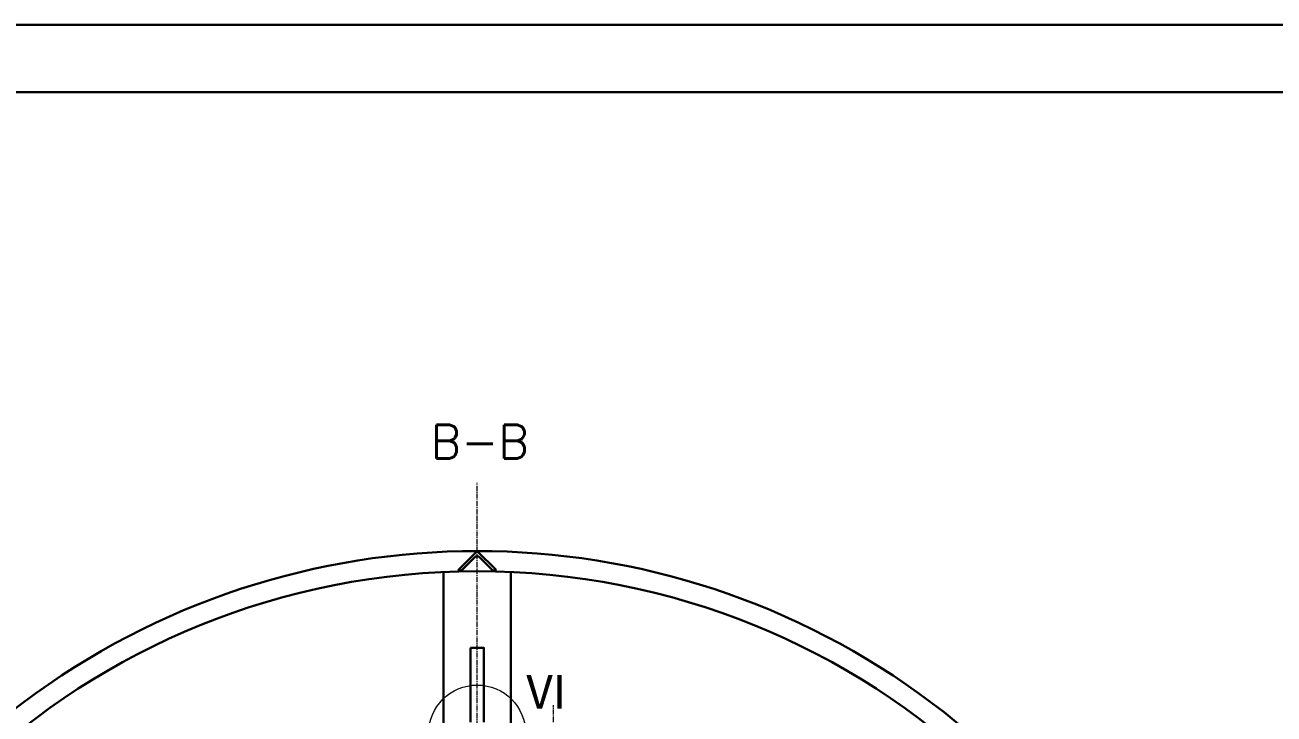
# Model space of a CAD drawing. Header units: millimetres. Extents: x 0 to 6120, y 0 to 841.
# Drawn here: x 2356.2 to 2541.8, y 492.2 to 594.7 of the extents above; entities that cross this region are included whole.
import ezdxf

# ---------------------------------------------------------------- set-up
doc = ezdxf.new("R2010")
doc.units = ezdxf.units.MM
doc.linetypes.add('CENTER2', pattern=[1.125, 0.75, -0.125, 0.125, -0.125])
for name, color, linetype, lineweight in [('文字层', 7, 'Continuous', 15), ('粗实线', 7, 'Continuous', 30), ('细实线', 7, 'Continuous', 15), ('细点划线', 1, 'CENTER2', 18)]:
    doc.layers.add(name, color=color, linetype=linetype, lineweight=lineweight)
doc.styles.get("Standard").update_dxf_attribs({"font": 'txt.shx', "bigfont": 'gbcbig.shx'})

msp = doc.modelspace()

# ---------------------------------------------------------------- linework, layer by layer
at = {"layer": '粗实线'}
for p, q in [((1900, 594.68051), (2741, 594.68051)), ((1925, 584.68051), (2731, 584.68051)), ((2420.54128, 513.64314), (2423.3697, 516.47157)), ((2426.19099, 513.65029), (2423.36831, 516.47297)), ((2423.01615, 515.55233), (2421.17767, 513.71385)), ((2423.72326, 515.55233), (2425.56174, 513.71385)), ((2418.36691, 488.78611), (2418.36691, 513.35708)), ((2428.36502, 488.7854), (2428.36852, 513.35637)), ((2422.36691, 502.05728), (2422.36691, 497.05728)), ((2424.36691, 502.05728), (2422.36691, 502.05728)), ((2424.36691, 502.05728), (2424.36691, 497.05728)), ((2422.36691, 491.03611), (2422.36691, 497.05728)), ((2424.36691, 491.03611), (2424.36691, 497.05728))]:
    msp.add_line(p, q, dxfattribs=at)
for centre, radius, start, end in [((2423.3697, 404.11159), 112.35998, 339.1859996, 200.8140004), ((2423.3697, 515.19878), 0.5, 45, 135), ((2423.3697, 404.11159), 109.35998, 3.0267901, 176.9732099), ((2420.82412, 514.06741), 0.5, 236.536959, 315), ((2425.91529, 514.06741), 0.5, 225, 303.463041)]:
    msp.add_arc(centre, radius, start, end, dxfattribs=at)
at = {"layer": '细实线', "linetype": 'Continuous', "lineweight": 5}
for p, q in [((2422.79983, 516.04591), (2422.87054, 515.9752)), ((2422.87054, 516.11662), (2422.94125, 516.04591)), ((2422.94125, 516.18733), (2423.01196, 516.11662)), ((2423.01196, 516.25804), (2423.08267, 516.18733)), ((2423.08267, 516.32875), (2423.15339, 516.25804)), ((2423.15339, 516.39946), (2423.2241, 516.32875)), ((2423.2241, 516.47017), (2423.29481, 516.39946)), ((2423.51252, 516.47017), (2423.44181, 516.39946)), ((2423.58323, 516.39946), (2423.51252, 516.32875)), ((2423.65394, 516.32875), (2423.58323, 516.25804)), ((2423.72465, 516.25804), (2423.65394, 516.18733)), ((2423.79536, 516.18733), (2423.72465, 516.11662)), ((2423.86607, 516.11662), (2423.79536, 516.04591)), ((2423.93679, 516.04591), (2423.86607, 515.9752)), ((2420.96135, 514.20743), (2421.03207, 514.13672)), ((2421.03207, 514.27814), (2421.10278, 514.20743)), ((2421.10278, 514.34885), (2421.17349, 514.27814)), ((2421.17349, 514.41956), (2421.2442, 514.34885)), ((2421.2442, 514.49028), (2421.31491, 514.41956)), ((2421.31491, 514.56099), (2421.38562, 514.49028)), ((2421.38562, 514.6317), (2421.45633, 514.56099)), ((2421.45633, 514.70241), (2421.52704, 514.6317)), ((2421.52704, 514.77312), (2421.59775, 514.70241)), ((2421.59775, 514.84383), (2421.66846, 514.77312)), ((2421.66846, 514.91454), (2421.73917, 514.84383)), ((2421.73917, 514.98525), (2421.80988, 514.91454)), ((2421.80988, 515.05596), (2421.88059, 514.98525)), ((2421.88059, 515.12667), (2421.9513, 515.05596)), ((2421.9513, 515.19738), (2422.02201, 515.12667)), ((2422.02201, 515.26809), (2422.09273, 515.19738)), ((2422.09273, 515.3388), (2422.16344, 515.26809)), ((2422.16344, 515.40951), (2422.23415, 515.3388)), ((2422.23415, 515.48022), (2422.30486, 515.40951)), ((2422.30486, 515.55094), (2422.37557, 515.48022)), ((2422.37557, 515.62165), (2422.44628, 515.55094)), ((2422.44628, 515.69236), (2422.51699, 515.62165)), ((2422.51699, 515.76307), (2422.5877, 515.69236)), ((2422.5877, 515.83378), (2422.65841, 515.76307)), ((2422.65841, 515.90449), (2422.72912, 515.83378)), ((2422.72912, 515.9752), (2422.79983, 515.90449)), ((2424.0075, 515.9752), (2423.93679, 515.90449)), ((2424.07821, 515.90449), (2424.0075, 515.83378)), ((2424.14892, 515.83378), (2424.07821, 515.76307)), ((2424.21963, 515.76307), (2424.14892, 515.69236)), ((2424.29034, 515.69236), (2424.21963, 515.62165)), ((2424.36105, 515.62165), (2424.29034, 515.55094)), ((2424.43176, 515.55094), (2424.36105, 515.48022)), ((2424.50247, 515.48022), (2424.43176, 515.40951)), ((2424.57318, 515.40951), (2424.50247, 515.3388)), ((2424.57318, 515.40951), (2424.50247, 515.3388)), ((2424.64389, 515.3388), (2424.57318, 515.26809)), ((2424.64389, 515.3388), (2424.57318, 515.26809)), ((2424.7146, 515.26809), (2424.64389, 515.19738)), ((2424.78531, 515.19738), (2424.7146, 515.12667)), ((2424.85602, 515.12667), (2424.78531, 515.05596)), ((2424.92673, 515.05596), (2424.85602, 514.98525)), ((2424.99745, 514.98525), (2424.92673, 514.91454)), ((2425.06816, 514.91454), (2424.99745, 514.84383)), ((2425.13887, 514.84383), (2425.06816, 514.77312)), ((2425.20958, 514.77312), (2425.13887, 514.70241)), ((2425.28029, 514.70241), (2425.20958, 514.6317)), ((2425.28029, 514.70241), (2425.20958, 514.6317)), ((2425.28029, 514.70241), (2425.20958, 514.6317)), ((2425.351, 514.6317), (2425.28029, 514.56099)), ((2425.42171, 514.56099), (2425.351, 514.49028)), ((2425.49242, 514.49028), (2425.42171, 514.41956)), ((2425.56313, 514.41956), (2425.49242, 514.34885)), ((2425.63384, 514.34885), (2425.56313, 514.27814)), ((2425.70455, 514.27814), (2425.63384, 514.20743)), ((2425.77526, 514.20743), (2425.70455, 514.13672)), ((2420.53709, 513.78317), (2420.6078, 513.71246)), ((2420.6078, 513.85388), (2420.67851, 513.78317)), ((2420.67851, 513.92459), (2420.74922, 513.85388)), ((2420.74922, 513.9953), (2420.81993, 513.92459)), ((2420.81993, 514.06601), (2420.89064, 513.9953)), ((2420.89064, 514.13672), (2420.96135, 514.06601)), ((2425.84597, 514.13672), (2425.77526, 514.06601)), ((2425.91668, 514.06601), (2425.84597, 513.9953)), ((2425.91668, 514.06601), (2425.84597, 513.9953)), ((2425.91668, 514.06601), (2425.84597, 513.9953)), ((2425.91668, 514.06601), (2425.84597, 513.9953)), ((2425.98739, 513.9953), (2425.91668, 513.92459)), ((2426.05811, 513.92459), (2425.98739, 513.85388)), ((2426.12882, 513.85388), (2426.05811, 513.78317)), ((2426.19953, 513.78317), (2426.12882, 513.71246)), ((2422.26691, 501.95728), (2422.36691, 501.95728)), ((2422.26691, 501.85728), (2422.36691, 501.85728)), ((2422.26691, 501.75728), (2422.36691, 501.75728)), ((2422.26691, 501.65728), (2422.36691, 501.65728)), ((2422.26691, 501.55728), (2422.36691, 501.55728)), ((2422.46691, 502.15728), (2422.46691, 502.05728)), ((2422.56691, 502.15728), (2422.56691, 502.05728)), ((2422.66691, 502.15728), (2422.66691, 502.05728)), ((2422.76691, 502.15728), (2422.76691, 502.05728)), ((2422.86691, 502.15728), (2422.86691, 502.05728)), ((2422.96691, 502.15728), (2422.96691, 502.05728)), ((2423.06691, 502.15728), (2423.06691, 502.05728)), ((2423.16691, 502.15728), (2423.16691, 502.05728)), ((2423.26691, 502.15728), (2423.26691, 502.05728)), ((2423.36691, 502.15728), (2423.36691, 502.05728)), ((2423.46691, 502.15728), (2423.46691, 502.05728)), ((2423.56691, 502.15728), (2423.56691, 502.05728)), ((2423.66691, 502.15728), (2423.66691, 502.05728)), ((2423.76691, 502.15728), (2423.76691, 502.05728)), ((2423.86691, 502.15728), (2423.86691, 502.05728)), ((2423.96691, 502.15728), (2423.96691, 502.05728)), ((2424.06691, 502.15728), (2424.06691, 502.05728)), ((2424.16691, 502.15728), (2424.16691, 502.05728)), ((2424.26691, 502.15728), (2424.26691, 502.05728)), ((2424.36691, 502.15728), (2424.36691, 502.05728)), ((2424.46691, 502.05728), (2424.36691, 502.05728)), ((2424.46691, 501.95728), (2424.36691, 501.95728)), ((2424.46691, 501.87934), (2424.36691, 501.87934)), ((2424.46691, 501.77934), (2424.36691, 501.77934)), ((2424.46691, 501.67934), (2424.36691, 501.67934)), ((2424.46691, 501.57934), (2424.36691, 501.57934)), ((2424.46691, 501.47934), (2424.36691, 501.47934)), ((2424.46691, 501.37934), (2424.36691, 501.37934)), ((2424.46691, 501.27934), (2424.36691, 501.27934)), ((2422.26691, 500.75728), (2422.36691, 500.75728)), ((2422.26691, 500.65728), (2422.36691, 500.65728)), ((2422.26691, 500.55728), (2422.36691, 500.55728)), ((2422.26691, 500.45728), (2422.36691, 500.45728)), ((2422.26691, 500.35728), (2422.36691, 500.35728)), ((2422.26691, 500.25728), (2422.36691, 500.25728)), ((2422.26691, 500.15728), (2422.36691, 500.15728)), ((2422.26691, 500.05728), (2422.36691, 500.05728)), ((2424.46691, 501.17934), (2424.36691, 501.17934)), ((2424.46691, 501.07934), (2424.36691, 501.07934)), ((2424.46691, 499.97934), (2424.36691, 499.97934)), ((2424.46691, 499.8941), (2424.36691, 499.8941)), ((2424.46691, 499.7941), (2424.36691, 499.7941)), ((2424.46691, 499.6941), (2424.36691, 499.6941)), ((2424.46691, 499.5941), (2424.36691, 499.5941)), ((2424.46691, 499.4941), (2424.36691, 499.4941)), ((2424.46691, 499.3941), (2424.36691, 499.3941)), ((2422.26691, 498.97934), (2422.36691, 498.97934)), ((2422.26691, 498.87934), (2422.36691, 498.87934)), ((2422.26691, 498.77934), (2422.36691, 498.77934)), ((2422.26691, 498.67934), (2422.36691, 498.67934)), ((2422.26691, 498.57934), (2422.36691, 498.57934)), ((2422.26691, 498.47934), (2422.36691, 498.47934)), ((2422.26691, 498.37934), (2422.36691, 498.37934)), ((2422.26691, 498.27934), (2422.36691, 498.27934)), ((2422.26691, 498.17934), (2422.36691, 498.17934)), ((2422.26691, 498.07934), (2422.36691, 498.07934)), ((2422.26691, 498.07908), (2422.36691, 498.07908)), ((2424.46691, 499.2941), (2424.36691, 499.2941)), ((2424.46691, 499.1941), (2424.36691, 499.1941)), ((2424.46691, 499.0941), (2424.36691, 499.0941)), ((2424.46691, 497.97908), (2424.36691, 497.97908)), ((2424.46691, 497.87908), (2424.36691, 497.87908)), ((2424.46691, 497.77908), (2424.36691, 497.77908)), ((2424.46691, 497.67908), (2424.36691, 497.67908)), ((2424.46691, 497.57908), (2424.36691, 497.57908)), ((2424.46691, 497.47908), (2424.36691, 497.47908)), ((2422.26691, 496.97908), (2422.36691, 496.97908)), ((2422.26691, 496.87908), (2422.36691, 496.87908)), ((2422.26691, 496.77908), (2422.36691, 496.77908)), ((2422.26691, 496.67908), (2422.36691, 496.67908)), ((2422.26691, 496.57908), (2422.36691, 496.57908)), ((2422.26691, 496.47908), (2422.36691, 496.47908)), ((2422.26691, 496.37908), (2422.36691, 496.37908)), ((2422.26691, 496.27908), (2422.36691, 496.27908)), ((2422.26691, 496.17908), (2422.36691, 496.17908)), ((2422.26691, 496.10113), (2422.36691, 496.10113)), ((2424.46691, 497.37908), (2424.36691, 497.37908)), ((2424.46691, 497.27908), (2424.36691, 497.27908)), ((2424.46691, 497.17908), (2424.36691, 497.17908)), ((2424.46691, 497.07908), (2424.36691, 497.07908)), ((2424.46691, 496.00113), (2424.36691, 496.00113)), ((2424.46691, 495.90113), (2424.36691, 495.90113)), ((2424.46691, 495.80113), (2424.36691, 495.80113)), ((2424.46691, 495.70113), (2424.36691, 495.70113)), ((2422.26691, 495.00113), (2422.36691, 495.00113)), ((2422.26691, 494.90113), (2422.36691, 494.90113)), ((2422.26691, 494.80113), (2422.36691, 494.80113)), ((2422.26691, 494.70113), (2422.36691, 494.70113)), ((2422.26691, 494.60113), (2422.36691, 494.60113)), ((2422.26691, 494.50113), (2422.36691, 494.50113)), ((2422.26691, 494.40113), (2422.36691, 494.40113)), ((2422.26691, 494.30113), (2422.36691, 494.30113)), ((2422.26691, 494.20113), (2422.36691, 494.20113)), ((2424.46691, 495.60113), (2424.36691, 495.60113)), ((2424.46691, 495.50113), (2424.36691, 495.50113)), ((2424.46691, 495.40113), (2424.36691, 495.40113)), ((2424.46691, 495.30113), (2424.36691, 495.30113)), ((2424.46691, 495.20113), (2424.36691, 495.20113)), ((2424.46691, 495.10113), (2424.36691, 495.10113)), ((2424.46691, 493.98611), (2424.36691, 493.98611)), ((2424.46691, 493.88611), (2424.36691, 493.88611)), ((2424.46691, 493.78611), (2424.36691, 493.78611)), ((2422.26691, 492.98611), (2422.36691, 492.98611)), ((2422.26691, 492.88611), (2422.36691, 492.88611)), ((2422.26691, 492.78611), (2422.36691, 492.78611)), ((2422.26691, 492.68611), (2422.36691, 492.68611)), ((2422.26691, 492.58611), (2422.36691, 492.58611)), ((2422.26691, 492.48611), (2422.36691, 492.48611)), ((2422.26691, 492.38611), (2422.36691, 492.38611)), ((2422.26691, 492.28611), (2422.36691, 492.28611)), ((2424.46691, 493.68611), (2424.36691, 493.68611)), ((2424.46691, 493.58611), (2424.36691, 493.58611)), ((2424.46691, 493.48611), (2424.36691, 493.48611)), ((2424.46691, 493.38611), (2424.36691, 493.38611)), ((2424.46691, 493.28611), (2424.36691, 493.28611)), ((2424.46691, 493.18611), (2424.36691, 493.18611)), ((2424.46691, 493.08611), (2424.36691, 493.08611)), ((2424.46691, 492.98611), (2424.36691, 492.98611)), ((2424.46691, 492.88611), (2424.36691, 492.88611)), ((2424.46691, 492.78611), (2424.36691, 492.78611))]:
    msp.add_line(p, q, dxfattribs=at)
at = {"layer": '细实线'}
msp.add_circle((2423.3697, 489.32959), 7.22018, dxfattribs=at)
at = {"layer": '细点划线'}
for p, q in [((2423.3697, 357.75765), (2423.3697, 526.6106)), ((2434.7197, 380.76673), (2434.7197, 493.5522))]:
    msp.add_line(p, q, dxfattribs=at)

# ---------------------------------------------------------------- texts
at = {"layer": '文字层', "char_height": 5}
for s, insert, width, attachment_point in [('B-B', (2423.73898, 532.74049), 155.1792551, 5), ('{\\fSimSun|b0|i0|c91|p7;Ⅵ}', (2430.2285, 498.05331), 6.3333333, 1)]:
    msp.add_mtext(s, dxfattribs=dict(at, insert=insert, width=width, attachment_point=attachment_point))

doc.saveas('drawing.dxf')
